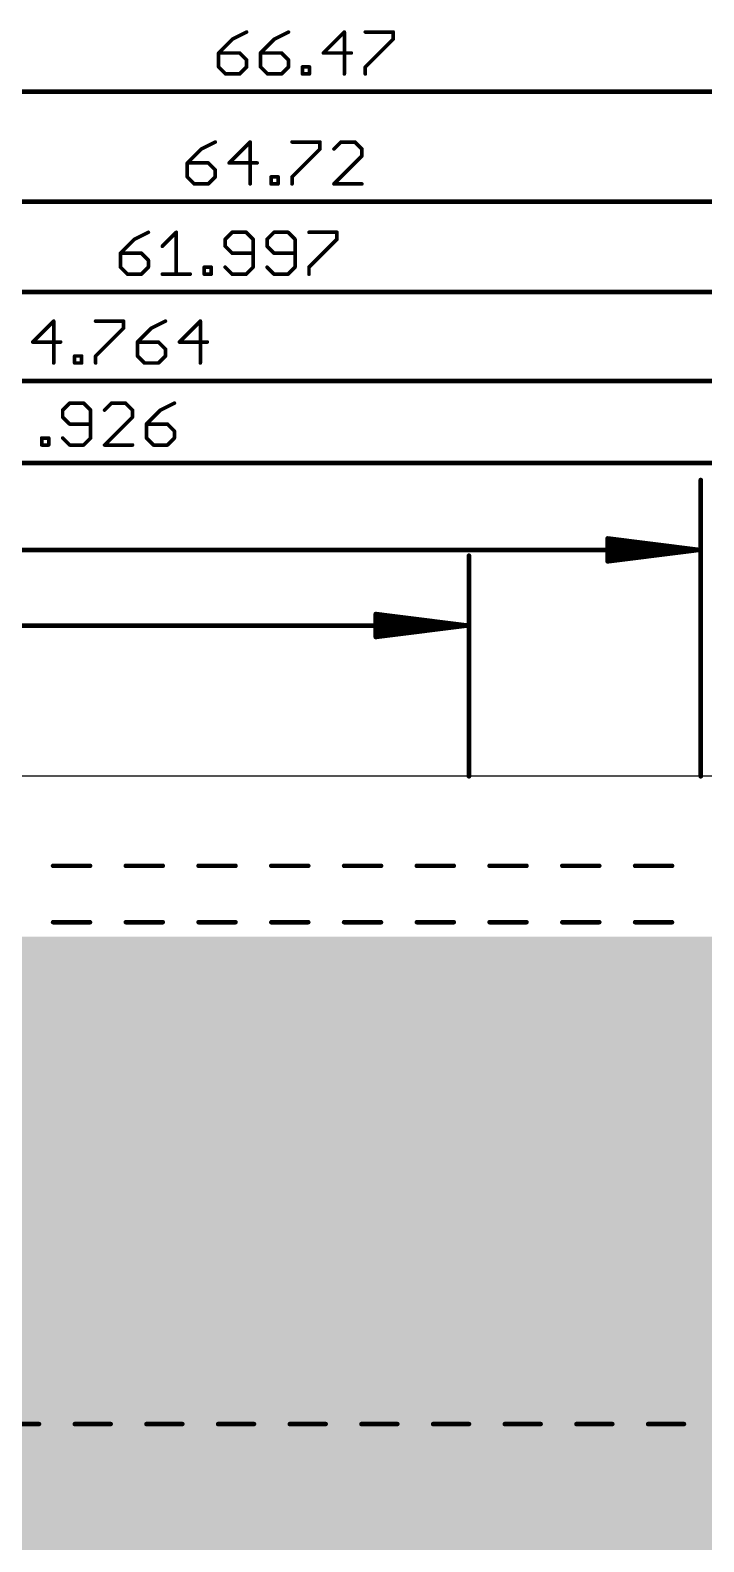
# Model space of a CAD drawing. Extents: x 85.1 to 160.2, y -5 to 84.1.
# Drawn here: x 115.93 to 134.72, y 39.13 to 81.33 of the extents above; entities that cross this region are included whole.
import ezdxf

# ---------------------------------------------------------------- set-up
doc = ezdxf.new("R2010")
doc.units = 0
for name, color, linetype in [('20', 7, 'CONTINUOUS'), ('40', 175, 'CONTINUOUS'), ('48', 253, 'CONTINUOUS')]:
    doc.layers.add(name, color=color, linetype=linetype)

# ---------------------------------------------------------------- blocks, each defined once
blk = doc.blocks.new('RECT')
blk.add_solid([(-0.5, -0.5), (0.5, -0.5), (-0.5, 0.5), (0.5, 0.5)])

msp = doc.modelspace()

# ---------------------------------------------------------------- linework, layer by layer
at = {"layer": '20'}
msp.add_line((155.64, 60.5), (91.17, 60.5), dxfattribs=at)
at = {"layer": '48'}
for points, const_width in [([(121.574, 81.0828), (121.1842, 80.693)], 0.1016), ([(121.9638, 81.2777), (121.574, 81.0828)], 0.1016), ([(122.7434, 81.0828), (122.3536, 80.693)], 0.1016), ([(123.1332, 81.2777), (122.7434, 81.0828)], 0.1016), ([(124.6924, 81.2777), (124.1077, 80.693)], 0.1016), ([(124.6924, 80.1083), (124.6924, 81.2777)], 0.1016), ([(125.2771, 81.2777), (126.0567, 81.2777)], 0.1016), ([(126.0567, 81.0828), (125.2771, 80.3032)], 0.1016), ([(126.0567, 81.2777), (126.0567, 81.0828)], 0.1016), ([(121.1842, 80.693), (121.1842, 80.3032)], 0.1016), ([(121.7689, 80.693), (121.1842, 80.693)], 0.1016), ([(121.9638, 80.4981), (121.7689, 80.693)], 0.1016), ([(122.3536, 80.693), (122.3536, 80.3032)], 0.1016), ([(122.9383, 80.693), (122.3536, 80.693)], 0.1016), ([(123.1332, 80.4981), (122.9383, 80.693)], 0.1016), ([(124.1077, 80.693), (124.8873, 80.693)], 0.1016), ([(121.1842, 80.3032), (121.3791, 80.1083)], 0.1016), ([(121.7689, 80.1083), (121.9638, 80.3032)], 0.1016), ([(121.9638, 80.3032), (121.9638, 80.4981)], 0.1016), ([(122.3536, 80.3032), (122.5485, 80.1083)], 0.1016), ([(122.9383, 80.1083), (123.1332, 80.3032)], 0.1016), ([(123.1332, 80.3032), (123.1332, 80.4981)], 0.1016), ([(123.523, 80.1083), (123.523, 80.3032)], 0.1016), ([(123.523, 80.3032), (123.7179, 80.3032)], 0.1016), ([(123.7179, 80.3032), (123.7179, 80.1083)], 0.1016), ([(125.2771, 80.3032), (125.2771, 80.1083)], 0.1016), ([(121.3791, 80.1083), (121.7689, 80.1083)], 0.1016), ([(122.5485, 80.1083), (122.9383, 80.1083)], 0.1016), ([(123.7179, 80.1083), (123.523, 80.1083)], 0.1016), ([(90.235, 79.61), (156.575, 79.61)], 0.13), ([(121.0888, 78.2077), (120.699, 78.0128)], 0.1016), ([(122.0633, 78.2077), (121.4786, 77.623)], 0.1016), ([(122.0633, 77.0383), (122.0633, 78.2077)], 0.1016), ([(123.2327, 78.2077), (124.0123, 78.2077)], 0.1016), ([(124.0123, 78.2077), (124.0123, 78.0128)], 0.1016), ([(124.597, 78.2077), (124.4021, 78.0128)], 0.1016), ([(124.9868, 78.2077), (124.597, 78.2077)], 0.1016), ([(125.1817, 78.0128), (124.9868, 78.2077)], 0.1016), ([(120.699, 78.0128), (120.3092, 77.623)], 0.1016), ([(120.3092, 77.623), (120.3092, 77.2332)], 0.1016), ([(120.8939, 77.623), (120.3092, 77.623)], 0.1016), ([(121.0888, 77.4281), (120.8939, 77.623)], 0.1016), ([(121.4786, 77.623), (122.2582, 77.623)], 0.1016), ([(124.0123, 78.0128), (123.2327, 77.2332)], 0.1016), ([(124.4021, 77.0383), (125.1817, 77.8179)], 0.1016), ([(125.1817, 77.8179), (125.1817, 78.0128)], 0.1016), ([(120.3092, 77.2332), (120.5041, 77.0383)], 0.1016), ([(120.8939, 77.0383), (121.0888, 77.2332)], 0.1016), ([(121.0888, 77.2332), (121.0888, 77.4281)], 0.1016), ([(122.648, 77.0383), (122.648, 77.2332)], 0.1016), ([(122.648, 77.2332), (122.8429, 77.2332)], 0.1016), ([(122.8429, 77.2332), (122.8429, 77.0383)], 0.1016), ([(123.2327, 77.2332), (123.2327, 77.0383)], 0.1016), ([(120.5041, 77.0383), (120.8939, 77.0383)], 0.1016), ([(122.8429, 77.0383), (122.648, 77.0383)], 0.1016), ([(125.1817, 77.0383), (124.4021, 77.0383)], 0.1016), ([(90.235, 76.54), (154.825, 76.54)], 0.13), ([(118.8332, 75.4928), (118.4434, 75.103)], 0.1016), ([(119.223, 75.6877), (118.8332, 75.4928)], 0.1016), ([(119.6128, 75.2979), (120.0025, 75.6877)], 0.1016), ([(120.0025, 75.6877), (120.0025, 74.5183)], 0.1016), ([(121.5617, 75.6877), (121.3668, 75.4928)], 0.1016), ([(121.3668, 75.4928), (121.3668, 75.2979)], 0.1016), ([(121.9515, 75.6877), (121.5617, 75.6877)], 0.1016), ([(122.1464, 75.4928), (121.9515, 75.6877)], 0.1016), ([(122.1464, 74.7132), (122.1464, 75.4928)], 0.1016), ([(122.7311, 75.6877), (122.5362, 75.4928)], 0.1016), ([(122.5362, 75.4928), (122.5362, 75.2979)], 0.1016), ([(123.1209, 75.6877), (122.7311, 75.6877)], 0.1016), ([(123.3158, 75.4928), (123.1209, 75.6877)], 0.1016), ([(123.3158, 74.7132), (123.3158, 75.4928)], 0.1016), ([(123.7056, 75.6877), (124.4852, 75.6877)], 0.1016), ([(124.4852, 75.4928), (123.7056, 74.7132)], 0.1016), ([(124.4852, 75.6877), (124.4852, 75.4928)], 0.1016), ([(118.4434, 75.103), (118.4434, 74.7132)], 0.1016), ([(119.0281, 75.103), (118.4434, 75.103)], 0.1016), ([(119.223, 74.9081), (119.0281, 75.103)], 0.1016), ([(121.3668, 75.2979), (121.5617, 75.103)], 0.1016), ([(121.5617, 75.103), (122.1464, 75.103)], 0.1016), ([(122.5362, 75.2979), (122.7311, 75.103)], 0.1016), ([(122.7311, 75.103), (123.3158, 75.103)], 0.1016), ([(118.4434, 74.7132), (118.6382, 74.5183)], 0.1016), ([(119.0281, 74.5183), (119.223, 74.7132)], 0.1016), ([(119.223, 74.7132), (119.223, 74.9081)], 0.1016), ([(120.7821, 74.5183), (120.7821, 74.7132)], 0.1016), ([(120.7821, 74.7132), (120.977, 74.7132)], 0.1016), ([(120.977, 74.7132), (120.977, 74.5183)], 0.1016), ([(121.3668, 74.7132), (121.5617, 74.5183)], 0.1016), ([(121.9515, 74.5183), (122.1464, 74.7132)], 0.1016), ([(122.5362, 74.7132), (122.7311, 74.5183)], 0.1016), ([(123.1209, 74.5183), (123.3158, 74.7132)], 0.1016), ([(123.7056, 74.7132), (123.7056, 74.5183)], 0.1016), ([(118.6382, 74.5183), (119.0281, 74.5183)], 0.1016), ([(119.6128, 74.5183), (120.3923, 74.5183)], 0.1016), ([(120.977, 74.5183), (120.7821, 74.5183)], 0.1016), ([(121.5617, 74.5183), (121.9515, 74.5183)], 0.1016), ([(122.7311, 74.5183), (123.1209, 74.5183)], 0.1016), ([(90.235, 74.02), (152.102, 74.02)], 0.13), ([(116.5809, 73.2077), (115.9963, 72.623)], 0.1016), ([(116.5809, 72.0383), (116.5809, 73.2077)], 0.1016), ([(117.7503, 73.2077), (118.5299, 73.2077)], 0.1016), ([(118.5299, 73.0128), (117.7503, 72.2332)], 0.1016), ([(118.5299, 73.2077), (118.5299, 73.0128)], 0.1016), ([(119.3095, 73.0128), (118.9197, 72.623)], 0.1016), ([(119.6993, 73.2077), (119.3095, 73.0128)], 0.1016), ([(120.6738, 73.2077), (120.0891, 72.623)], 0.1016), ([(120.6738, 72.0383), (120.6738, 73.2077)], 0.1016), ([(115.9963, 72.623), (116.7758, 72.623)], 0.1016), ([(118.9197, 72.623), (118.9197, 72.2332)], 0.1016), ([(119.5044, 72.623), (118.9197, 72.623)], 0.1016), ([(119.6993, 72.4281), (119.5044, 72.623)], 0.1016), ([(120.0891, 72.623), (120.8687, 72.623)], 0.1016), ([(117.1656, 72.0383), (117.1656, 72.2332)], 0.1016), ([(117.1656, 72.2332), (117.3605, 72.2332)], 0.1016), ([(117.3605, 72.2332), (117.3605, 72.0383)], 0.1016), ([(117.7503, 72.2332), (117.7503, 72.0383)], 0.1016), ([(118.9197, 72.2332), (119.1146, 72.0383)], 0.1016), ([(119.5044, 72.0383), (119.6993, 72.2332)], 0.1016), ([(119.6993, 72.2332), (119.6993, 72.4281)], 0.1016), ([(117.3605, 72.0383), (117.1656, 72.0383)], 0.1016), ([(119.1146, 72.0383), (119.5044, 72.0383)], 0.1016), ([(90.235, 71.54), (144.869, 71.54)], 0.13), ([(117.0262, 70.9177), (116.8313, 70.7228)], 0.1016), ([(117.416, 70.9177), (117.0262, 70.9177)], 0.1016), ([(117.6109, 70.7228), (117.416, 70.9177)], 0.1016), ([(118.1956, 70.9177), (118.0007, 70.7228)], 0.1016), ([(118.5854, 70.9177), (118.1956, 70.9177)], 0.1016), ([(118.7803, 70.7228), (118.5854, 70.9177)], 0.1016), ([(119.9497, 70.9177), (119.5599, 70.7228)], 0.1016), ([(116.8313, 70.7228), (116.8313, 70.5279)], 0.1016), ([(116.8313, 70.5279), (117.0262, 70.333)], 0.1016), ([(117.6109, 69.9432), (117.6109, 70.7228)], 0.1016), ([(118.0007, 69.7483), (118.7803, 70.5279)], 0.1016), ([(118.7803, 70.5279), (118.7803, 70.7228)], 0.1016), ([(119.5599, 70.7228), (119.1701, 70.333)], 0.1016), ([(117.0262, 70.333), (117.6109, 70.333)], 0.1016), ([(119.1701, 70.333), (119.1701, 69.9432)], 0.1016), ([(119.7548, 70.333), (119.1701, 70.333)], 0.1016), ([(119.9497, 70.1381), (119.7548, 70.333)], 0.1016), ([(119.9497, 69.9432), (119.9497, 70.1381)], 0.1016), ([(116.2466, 69.7483), (116.2466, 69.9432)], 0.1016), ([(116.2466, 69.9432), (116.4415, 69.9432)], 0.1016), ([(116.4415, 69.7483), (116.2466, 69.7483)], 0.1016), ([(116.4415, 69.9432), (116.4415, 69.7483)], 0.1016), ([(116.8313, 69.9432), (117.0262, 69.7483)], 0.1016), ([(117.0262, 69.7483), (117.416, 69.7483)], 0.1016), ([(117.416, 69.7483), (117.6109, 69.9432)], 0.1016), ([(118.7803, 69.7483), (118.0007, 69.7483)], 0.1016), ([(119.1701, 69.9432), (119.365, 69.7483)], 0.1016), ([(119.365, 69.7483), (119.7548, 69.7483)], 0.1016), ([(119.7548, 69.7483), (119.9497, 69.9432)], 0.1016), ([(90.235, 69.25), (143.031, 69.25)], 0.13), ([(134.64, 60.5), (134.64, 68.77)], 0.13), ([(134.575, 66.82), (132.04, 67.1392)], 0.13), ([(132.04, 67.1392), (132.04, 66.5008)], 0.13), ([(134.575, 66.82), (132.04, 67.08)], 0.13), ([(90.235, 66.82), (134.575, 66.82)], 0.13), ([(128.17, 60.5), (128.17, 66.659)], 0.13), ([(134.575, 66.82), (132.04, 66.95)], 0.13), ([(132.04, 66.5008), (134.575, 66.82)], 0.13), ([(132.04, 66.69), (134.575, 66.82)], 0.13), ([(132.04, 66.56), (134.575, 66.82)], 0.13), ([(128.105, 64.709), (125.57, 65.0282)], 0.13), ([(125.57, 65.0282), (125.57, 64.3898)], 0.13), ([(128.105, 64.709), (125.57, 64.969)], 0.13), ([(90.235, 64.709), (128.105, 64.709)], 0.13), ([(128.105, 64.709), (125.57, 64.839)], 0.13), ([(125.57, 64.3898), (128.105, 64.709)], 0.13), ([(125.57, 64.579), (128.105, 64.709)], 0.13), ([(125.57, 64.449), (128.105, 64.709)], 0.13), ([(116.5639, 58), (117.5942, 58)], 0.127), ([(118.5942, 58), (119.6245, 58)], 0.127), ([(120.6245, 58), (121.6549, 58)], 0.127), ([(122.6549, 58), (123.6852, 58)], 0.127), ([(124.6852, 58), (125.7155, 58)], 0.127), ([(126.7155, 58), (127.7458, 58)], 0.127), ([(128.7458, 58), (129.7761, 58)], 0.127), ([(130.7761, 58), (131.8064, 58)], 0.127), ([(132.8064, 58), (133.8367, 58)], 0.127), ([(116.5639, 56.425), (117.5942, 56.425)], 0.127), ([(118.5942, 56.425), (119.6245, 56.425)], 0.127), ([(120.6245, 56.425), (121.6549, 56.425)], 0.127), ([(122.6549, 56.425), (123.6852, 56.425)], 0.127), ([(124.6852, 56.425), (125.7155, 56.425)], 0.127), ([(126.7155, 56.425), (127.7458, 56.425)], 0.127), ([(128.7458, 56.425), (129.7761, 56.425)], 0.127), ([(130.7761, 56.425), (131.8064, 56.425)], 0.127), ([(132.8064, 56.425), (133.8367, 56.425)], 0.127), ([(115.17, 42.415), (116.17, 42.415)], 0.127), ([(117.17, 42.415), (118.17, 42.415)], 0.127), ([(119.17, 42.415), (120.17, 42.415)], 0.127), ([(121.17, 42.415), (122.17, 42.415)], 0.127), ([(123.17, 42.415), (124.17, 42.415)], 0.127), ([(125.17, 42.415), (126.17, 42.415)], 0.127), ([(127.17, 42.415), (128.17, 42.415)], 0.127), ([(129.17, 42.415), (130.17, 42.415)], 0.127), ([(131.17, 42.415), (132.17, 42.415)], 0.127), ([(133.17, 42.415), (134.17, 42.415)], 0.127)]:
    msp.add_lwpolyline(points, dxfattribs=dict(at, const_width=const_width))
for points, const_width in [([(121.5626, 81.1055, 1), (121.5853, 81.0601)], 0.0508), ([(121.5919, 81.0648, 1), (121.556, 81.1008)], 0.0508), ([(121.9751, 81.255, 1), (121.9524, 81.3004)], 0.0508), ([(122.732, 81.1055, 1), (122.7547, 81.0601)], 0.0508), ([(122.7613, 81.0648, 1), (122.7254, 81.1008)], 0.0508), ([(123.1445, 81.255, 1), (123.1218, 81.3004)], 0.0508), ([(124.7178, 81.2777, 1), (124.667, 81.2777)], 0.0508), ([(124.7103, 81.2597, 1), (124.6744, 81.2957)], 0.0508), ([(125.2771, 81.3031, 1), (125.2771, 81.2523)], 0.0508), ([(126.0821, 81.2777, 1), (126.0312, 81.2777)], 0.0508), ([(126.0312, 81.0828, 1), (126.0821, 81.0828)], 0.0508), ([(126.0746, 81.0648, 1), (126.0387, 81.1008)], 0.0508), ([(126.0567, 81.2523, 1), (126.0567, 81.3031)], 0.0508), ([(121.1662, 80.711, 1), (121.2021, 80.675)], 0.0508), ([(121.2096, 80.693, 1), (121.1588, 80.693)], 0.0508), ([(121.1842, 80.7184, 1), (121.1842, 80.6676)], 0.0508), ([(121.7868, 80.711, 1), (121.7509, 80.675)], 0.0508), ([(121.7689, 80.6676, 1), (121.7689, 80.7184)], 0.0508), ([(122.3356, 80.711, 1), (122.3715, 80.675)], 0.0508), ([(122.379, 80.693, 1), (122.3282, 80.693)], 0.0508), ([(122.3536, 80.7184, 1), (122.3536, 80.6676)], 0.0508), ([(122.9562, 80.711, 1), (122.9203, 80.675)], 0.0508), ([(122.9383, 80.6676, 1), (122.9383, 80.7184)], 0.0508), ([(124.0897, 80.711, 1), (124.1256, 80.675)], 0.0508), ([(124.1077, 80.7184, 1), (124.1077, 80.6676)], 0.0508), ([(124.8873, 80.6676, 1), (124.8873, 80.7184)], 0.0508), ([(121.2021, 80.3212, 1), (121.1662, 80.2852)], 0.0508), ([(121.1588, 80.3032, 1), (121.2096, 80.3032)], 0.0508), ([(121.9892, 80.4981, 1), (121.9384, 80.4981)], 0.0508), ([(121.9384, 80.3032, 1), (121.9892, 80.3032)], 0.0508), ([(121.9458, 80.4801, 1), (121.9817, 80.5161)], 0.0508), ([(121.9817, 80.2852, 1), (121.9458, 80.3212)], 0.0508), ([(122.3715, 80.3212, 1), (122.3356, 80.2852)], 0.0508), ([(122.3282, 80.3032, 1), (122.379, 80.3032)], 0.0508), ([(123.1586, 80.4981, 1), (123.1078, 80.4981)], 0.0508), ([(123.1078, 80.3032, 1), (123.1586, 80.3032)], 0.0508), ([(123.1152, 80.4801, 1), (123.1511, 80.5161)], 0.0508), ([(123.1511, 80.2852, 1), (123.1152, 80.3212)], 0.0508), ([(123.5484, 80.3032, 1), (123.4976, 80.3032)], 0.0508), ([(123.523, 80.3286, 1), (123.523, 80.2778)], 0.0508), ([(123.7433, 80.3032, 1), (123.6925, 80.3032)], 0.0508), ([(123.7179, 80.2778, 1), (123.7179, 80.3286)], 0.0508), ([(125.2591, 80.3212, 1), (125.295, 80.2852)], 0.0508), ([(125.3025, 80.3032, 1), (125.2517, 80.3032)], 0.0508), ([(121.3791, 80.1337, 1), (121.3791, 80.0829)], 0.0508), ([(121.3611, 80.0903, 1), (121.397, 80.1263)], 0.0508), ([(121.7509, 80.1263, 1), (121.7868, 80.0903)], 0.0508), ([(121.7689, 80.0829, 1), (121.7689, 80.1337)], 0.0508), ([(122.5485, 80.1337, 1), (122.5485, 80.0829)], 0.0508), ([(122.5305, 80.0903, 1), (122.5664, 80.1263)], 0.0508), ([(122.9203, 80.1263, 1), (122.9562, 80.0903)], 0.0508), ([(122.9383, 80.0829, 1), (122.9383, 80.1337)], 0.0508), ([(123.523, 80.1337, 1), (123.523, 80.0829)], 0.0508), ([(123.4976, 80.1083, 1), (123.5484, 80.1083)], 0.0508), ([(123.6925, 80.1083, 1), (123.7433, 80.1083)], 0.0508), ([(123.7179, 80.0829, 1), (123.7179, 80.1337)], 0.0508), ([(124.667, 80.1083, 1), (124.7178, 80.1083)], 0.0508), ([(125.2517, 80.1083, 1), (125.3025, 80.1083)], 0.0508), ([(121.1001, 78.185, 1), (121.0774, 78.2304)], 0.0508), ([(122.0887, 78.2077, 1), (122.0379, 78.2077)], 0.0508), ([(122.0812, 78.1897, 1), (122.0453, 78.2257)], 0.0508), ([(123.2327, 78.2331, 1), (123.2327, 78.1823)], 0.0508), ([(124.0377, 78.2077, 1), (123.9869, 78.2077)], 0.0508), ([(124.0123, 78.1823, 1), (124.0123, 78.2331)], 0.0508), ([(124.597, 78.2331, 1), (124.597, 78.1823)], 0.0508), ([(124.6149, 78.1897, 1), (124.579, 78.2257)], 0.0508), ([(125.0047, 78.2257, 1), (124.9688, 78.1897)], 0.0508), ([(124.9868, 78.1823, 1), (124.9868, 78.2331)], 0.0508), ([(120.2912, 77.641, 1), (120.3271, 77.605)], 0.0508), ([(120.3346, 77.623, 1), (120.2838, 77.623)], 0.0508), ([(120.3092, 77.6484, 1), (120.3092, 77.5976)], 0.0508), ([(120.6876, 78.0355, 1), (120.7103, 77.9901)], 0.0508), ([(120.7169, 77.9948, 1), (120.681, 78.0308)], 0.0508), ([(120.9118, 77.641, 1), (120.8759, 77.605)], 0.0508), ([(120.8939, 77.5976, 1), (120.8939, 77.6484)], 0.0508), ([(121.4606, 77.641, 1), (121.4965, 77.605)], 0.0508), ([(121.4786, 77.6484, 1), (121.4786, 77.5976)], 0.0508), ([(122.2582, 77.5976, 1), (122.2582, 77.6484)], 0.0508), ([(123.9869, 78.0128, 1), (124.0377, 78.0128)], 0.0508), ([(124.0302, 77.9948, 1), (123.9943, 78.0308)], 0.0508), ([(124.3841, 78.0308, 1), (124.42, 77.9948)], 0.0508), ([(125.2071, 78.0128, 1), (125.1562, 78.0128)], 0.0508), ([(125.1562, 77.8179, 1), (125.2071, 77.8179)], 0.0508), ([(125.1637, 77.9948, 1), (125.1996, 78.0308)], 0.0508), ([(125.1996, 77.7999, 1), (125.1637, 77.8359)], 0.0508), ([(120.3271, 77.2512, 1), (120.2912, 77.2152)], 0.0508), ([(120.2838, 77.2332, 1), (120.3346, 77.2332)], 0.0508), ([(121.1142, 77.4281, 1), (121.0634, 77.4281)], 0.0508), ([(121.0634, 77.2332, 1), (121.1142, 77.2332)], 0.0508), ([(121.0708, 77.4101, 1), (121.1067, 77.4461)], 0.0508), ([(121.1067, 77.2152, 1), (121.0708, 77.2512)], 0.0508), ([(122.6734, 77.2332, 1), (122.6226, 77.2332)], 0.0508), ([(122.648, 77.2586, 1), (122.648, 77.2078)], 0.0508), ([(122.8683, 77.2332, 1), (122.8175, 77.2332)], 0.0508), ([(122.8429, 77.2078, 1), (122.8429, 77.2586)], 0.0508), ([(123.2147, 77.2512, 1), (123.2506, 77.2152)], 0.0508), ([(123.2581, 77.2332, 1), (123.2073, 77.2332)], 0.0508), ([(120.5041, 77.0637, 1), (120.5041, 77.0129)], 0.0508), ([(120.4861, 77.0203, 1), (120.522, 77.0563)], 0.0508), ([(120.8759, 77.0563, 1), (120.9118, 77.0203)], 0.0508), ([(120.8939, 77.0129, 1), (120.8939, 77.0637)], 0.0508), ([(122.0379, 77.0383, 1), (122.0887, 77.0383)], 0.0508), ([(122.648, 77.0637, 1), (122.648, 77.0129)], 0.0508), ([(122.6226, 77.0383, 1), (122.6734, 77.0383)], 0.0508), ([(122.8175, 77.0383, 1), (122.8683, 77.0383)], 0.0508), ([(122.8429, 77.0129, 1), (122.8429, 77.0637)], 0.0508), ([(123.2073, 77.0383, 1), (123.2581, 77.0383)], 0.0508), ([(124.3841, 77.0563, 1), (124.42, 77.0203)], 0.0508), ([(124.4021, 77.0637, 1), (124.4021, 77.0129)], 0.0508), ([(125.1817, 77.0129, 1), (125.1817, 77.0637)], 0.0508), ([(118.8218, 75.5155, 1), (118.8445, 75.4701)], 0.0508), ([(118.8511, 75.4748, 1), (118.8152, 75.5108)], 0.0508), ([(119.2343, 75.665, 1), (119.2116, 75.7104)], 0.0508), ([(120.0279, 75.6877, 1), (119.9771, 75.6877)], 0.0508), ([(120.0205, 75.6697, 1), (119.9846, 75.7057)], 0.0508), ([(121.3922, 75.4928, 1), (121.3414, 75.4928)], 0.0508), ([(121.5617, 75.7131, 1), (121.5617, 75.6623)], 0.0508), ([(121.5797, 75.6697, 1), (121.5438, 75.7057)], 0.0508), ([(121.9695, 75.7057, 1), (121.9336, 75.6697)], 0.0508), ([(121.9515, 75.6623, 1), (121.9515, 75.7131)], 0.0508), ([(122.1718, 75.4928, 1), (122.121, 75.4928)], 0.0508), ([(122.5616, 75.4928, 1), (122.5108, 75.4928)], 0.0508), ([(122.7311, 75.7131, 1), (122.7311, 75.6623)], 0.0508), ([(122.7491, 75.6697, 1), (122.7132, 75.7057)], 0.0508), ([(123.1389, 75.7057, 1), (123.103, 75.6697)], 0.0508), ([(123.1209, 75.6623, 1), (123.1209, 75.7131)], 0.0508), ([(123.3412, 75.4928, 1), (123.2904, 75.4928)], 0.0508), ([(123.7056, 75.7131, 1), (123.7056, 75.6623)], 0.0508), ([(124.5106, 75.6877, 1), (124.4598, 75.6877)], 0.0508), ([(124.5032, 75.4748, 1), (124.4673, 75.5108)], 0.0508), ([(124.4852, 75.6623, 1), (124.4852, 75.7131)], 0.0508), ([(118.4254, 75.121, 1), (118.4613, 75.085)], 0.0508), ([(118.4688, 75.103, 1), (118.418, 75.103)], 0.0508), ([(118.4434, 75.1284, 1), (118.4434, 75.0776)], 0.0508), ([(119.046, 75.121, 1), (119.0101, 75.085)], 0.0508), ([(119.0281, 75.0776, 1), (119.0281, 75.1284)], 0.0508), ([(119.5948, 75.3159, 1), (119.6307, 75.2799)], 0.0508), ([(121.3489, 75.5108, 1), (121.3848, 75.4748)], 0.0508), ([(121.3848, 75.3159, 1), (121.3489, 75.2799)], 0.0508), ([(121.3414, 75.2979, 1), (121.3922, 75.2979)], 0.0508), ([(121.5617, 75.1284, 1), (121.5617, 75.0776)], 0.0508), ([(121.5438, 75.085, 1), (121.5797, 75.121)], 0.0508), ([(122.1285, 75.4748, 1), (122.1644, 75.5108)], 0.0508), ([(122.1464, 75.0776, 1), (122.1464, 75.1284)], 0.0508), ([(122.5183, 75.5108, 1), (122.5542, 75.4748)], 0.0508), ([(122.5542, 75.3159, 1), (122.5183, 75.2799)], 0.0508), ([(122.5108, 75.2979, 1), (122.5616, 75.2979)], 0.0508), ([(122.7311, 75.1284, 1), (122.7311, 75.0776)], 0.0508), ([(122.7132, 75.085, 1), (122.7491, 75.121)], 0.0508), ([(123.2979, 75.4748, 1), (123.3338, 75.5108)], 0.0508), ([(123.3158, 75.0776, 1), (123.3158, 75.1284)], 0.0508), ([(124.4598, 75.4928, 1), (124.5106, 75.4928)], 0.0508), ([(118.4613, 74.7312, 1), (118.4254, 74.6952)], 0.0508), ([(118.418, 74.7132, 1), (118.4688, 74.7132)], 0.0508), ([(119.2484, 74.9081, 1), (119.1976, 74.9081)], 0.0508), ([(119.1976, 74.7132, 1), (119.2484, 74.7132)], 0.0508), ([(119.205, 74.8901, 1), (119.2409, 74.9261)], 0.0508), ([(119.2409, 74.6952, 1), (119.205, 74.7312)], 0.0508), ([(120.8075, 74.7132, 1), (120.7567, 74.7132)], 0.0508), ([(120.7821, 74.7386, 1), (120.7821, 74.6878)], 0.0508), ([(121.0024, 74.7132, 1), (120.9516, 74.7132)], 0.0508), ([(120.977, 74.6878, 1), (120.977, 74.7386)], 0.0508), ([(121.3848, 74.7312, 1), (121.3489, 74.6952)], 0.0508), ([(122.121, 74.7132, 1), (122.1718, 74.7132)], 0.0508), ([(122.1644, 74.6952, 1), (122.1285, 74.7312)], 0.0508), ([(122.5542, 74.7312, 1), (122.5183, 74.6952)], 0.0508), ([(123.2904, 74.7132, 1), (123.3412, 74.7132)], 0.0508), ([(123.3338, 74.6952, 1), (123.2979, 74.7312)], 0.0508), ([(123.731, 74.7132, 1), (123.6802, 74.7132)], 0.0508), ([(123.6877, 74.7312, 1), (123.7236, 74.6952)], 0.0508), ([(118.6382, 74.5437, 1), (118.6382, 74.4929)], 0.0508), ([(118.6203, 74.5003, 1), (118.6562, 74.5363)], 0.0508), ([(119.0101, 74.5363, 1), (119.046, 74.5003)], 0.0508), ([(119.0281, 74.4929, 1), (119.0281, 74.5437)], 0.0508), ([(119.6128, 74.5437, 1), (119.6128, 74.4929)], 0.0508), ([(119.9771, 74.5183, 1), (120.0279, 74.5183)], 0.0508), ([(120.3923, 74.4929, 1), (120.3923, 74.5437)], 0.0508), ([(120.7821, 74.5437, 1), (120.7821, 74.4929)], 0.0508), ([(120.7567, 74.5183, 1), (120.8075, 74.5183)], 0.0508), ([(120.9516, 74.5183, 1), (121.0024, 74.5183)], 0.0508), ([(120.977, 74.4929, 1), (120.977, 74.5437)], 0.0508), ([(121.5617, 74.5437, 1), (121.5617, 74.4929)], 0.0508), ([(121.5438, 74.5003, 1), (121.5797, 74.5363)], 0.0508), ([(121.9336, 74.5363, 1), (121.9695, 74.5003)], 0.0508), ([(121.9515, 74.4929, 1), (121.9515, 74.5437)], 0.0508), ([(122.7311, 74.5437, 1), (122.7311, 74.4929)], 0.0508), ([(122.7132, 74.5003, 1), (122.7491, 74.5363)], 0.0508), ([(123.103, 74.5363, 1), (123.1389, 74.5003)], 0.0508), ([(123.1209, 74.4929, 1), (123.1209, 74.5437)], 0.0508), ([(123.6802, 74.5183, 1), (123.731, 74.5183)], 0.0508), ([(116.6063, 73.2077, 1), (116.5555, 73.2077)], 0.0508), ([(116.5989, 73.1897, 1), (116.563, 73.2257)], 0.0508), ([(117.7503, 73.2331, 1), (117.7503, 73.1823)], 0.0508), ([(118.5553, 73.2077, 1), (118.5045, 73.2077)], 0.0508), ([(118.5045, 73.0128, 1), (118.5553, 73.0128)], 0.0508), ([(118.5479, 72.9948, 1), (118.512, 73.0308)], 0.0508), ([(118.5299, 73.1823, 1), (118.5299, 73.2331)], 0.0508), ([(119.2982, 73.0355, 1), (119.3209, 72.9901)], 0.0508), ([(119.3275, 72.9948, 1), (119.2916, 73.0308)], 0.0508), ([(119.7107, 73.185, 1), (119.688, 73.2304)], 0.0508), ([(120.6992, 73.2077, 1), (120.6484, 73.2077)], 0.0508), ([(120.6918, 73.1897, 1), (120.6559, 73.2257)], 0.0508), ([(115.9783, 72.641, 1), (116.0142, 72.605)], 0.0508), ([(115.9963, 72.6484, 1), (115.9963, 72.5976)], 0.0508), ([(116.7758, 72.5976, 1), (116.7758, 72.6484)], 0.0508), ([(118.9451, 72.623, 1), (118.8943, 72.623)], 0.0508), ([(118.9197, 72.6484, 1), (118.9197, 72.5976)], 0.0508), ([(118.9018, 72.641, 1), (118.9377, 72.605)], 0.0508), ([(119.5224, 72.641, 1), (119.4865, 72.605)], 0.0508), ([(119.5044, 72.5976, 1), (119.5044, 72.6484)], 0.0508), ([(120.0891, 72.6484, 1), (120.0891, 72.5976)], 0.0508), ([(120.0712, 72.641, 1), (120.1071, 72.605)], 0.0508), ([(120.8687, 72.5976, 1), (120.8687, 72.6484)], 0.0508), ([(117.191, 72.2332, 1), (117.1402, 72.2332)], 0.0508), ([(117.1656, 72.2586, 1), (117.1656, 72.2078)], 0.0508), ([(117.3859, 72.2332, 1), (117.3351, 72.2332)], 0.0508), ([(117.3605, 72.2078, 1), (117.3605, 72.2586)], 0.0508), ([(117.7757, 72.2332, 1), (117.7249, 72.2332)], 0.0508), ([(117.7324, 72.2512, 1), (117.7683, 72.2152)], 0.0508), ([(118.9377, 72.2512, 1), (118.9018, 72.2152)], 0.0508), ([(118.8943, 72.2332, 1), (118.9451, 72.2332)], 0.0508), ([(119.7247, 72.4281, 1), (119.6739, 72.4281)], 0.0508), ([(119.6739, 72.2332, 1), (119.7247, 72.2332)], 0.0508), ([(119.6814, 72.4101, 1), (119.7173, 72.4461)], 0.0508), ([(119.7173, 72.2152, 1), (119.6814, 72.2512)], 0.0508), ([(116.5555, 72.0383, 1), (116.6063, 72.0383)], 0.0508), ([(117.1656, 72.0637, 1), (117.1656, 72.0129)], 0.0508), ([(117.1402, 72.0383, 1), (117.191, 72.0383)], 0.0508), ([(117.3351, 72.0383, 1), (117.3859, 72.0383)], 0.0508), ([(117.3605, 72.0129, 1), (117.3605, 72.0637)], 0.0508), ([(117.7249, 72.0383, 1), (117.7757, 72.0383)], 0.0508), ([(119.1146, 72.0637, 1), (119.1146, 72.0129)], 0.0508), ([(119.0967, 72.0203, 1), (119.1326, 72.0563)], 0.0508), ([(119.4865, 72.0563, 1), (119.5224, 72.0203)], 0.0508), ([(119.5044, 72.0129, 1), (119.5044, 72.0637)], 0.0508), ([(120.6484, 72.0383, 1), (120.6992, 72.0383)], 0.0508), ([(117.0262, 70.9431, 1), (117.0262, 70.8923)], 0.0508), ([(117.0442, 70.8997, 1), (117.0083, 70.9357)], 0.0508), ([(117.434, 70.9357, 1), (117.3981, 70.8997)], 0.0508), ([(117.416, 70.8923, 1), (117.416, 70.9431)], 0.0508), ([(118.1956, 70.9431, 1), (118.1956, 70.8923)], 0.0508), ([(118.2136, 70.8997, 1), (118.1777, 70.9357)], 0.0508), ([(118.6034, 70.9357, 1), (118.5675, 70.8997)], 0.0508), ([(118.5854, 70.8923, 1), (118.5854, 70.9431)], 0.0508), ([(119.9611, 70.895, 1), (119.9384, 70.9404)], 0.0508), ([(116.8567, 70.7228, 1), (116.8059, 70.7228)], 0.0508), ([(116.8134, 70.7408, 1), (116.8493, 70.7048)], 0.0508), ([(116.8493, 70.5459, 1), (116.8134, 70.5099)], 0.0508), ([(116.8059, 70.5279, 1), (116.8567, 70.5279)], 0.0508), ([(117.6363, 70.7228, 1), (117.5855, 70.7228)], 0.0508), ([(117.593, 70.7048, 1), (117.6289, 70.7408)], 0.0508), ([(117.9828, 70.7408, 1), (118.0187, 70.7048)], 0.0508), ([(118.8057, 70.7228, 1), (118.7549, 70.7228)], 0.0508), ([(118.7549, 70.5279, 1), (118.8057, 70.5279)], 0.0508), ([(118.7624, 70.7048, 1), (118.7983, 70.7408)], 0.0508), ([(118.7983, 70.5099, 1), (118.7624, 70.5459)], 0.0508), ([(119.5486, 70.7455, 1), (119.5713, 70.7001)], 0.0508), ([(119.5779, 70.7048, 1), (119.542, 70.7408)], 0.0508), ([(117.0262, 70.3584, 1), (117.0262, 70.3076)], 0.0508), ([(117.0083, 70.315, 1), (117.0442, 70.351)], 0.0508), ([(117.6109, 70.3076, 1), (117.6109, 70.3584)], 0.0508), ([(119.1955, 70.333, 1), (119.1447, 70.333)], 0.0508), ([(119.1701, 70.3584, 1), (119.1701, 70.3076)], 0.0508), ([(119.1522, 70.351, 1), (119.1881, 70.315)], 0.0508), ([(119.7728, 70.351, 1), (119.7369, 70.315)], 0.0508), ([(119.7548, 70.3076, 1), (119.7548, 70.3584)], 0.0508), ([(119.9751, 70.1381, 1), (119.9243, 70.1381)], 0.0508), ([(119.9318, 70.1201, 1), (119.9677, 70.1561)], 0.0508), ([(116.272, 69.9432, 1), (116.2212, 69.9432)], 0.0508), ([(116.2466, 69.9686, 1), (116.2466, 69.9178)], 0.0508), ([(116.2466, 69.7737, 1), (116.2466, 69.7229)], 0.0508), ([(116.2212, 69.7483, 1), (116.272, 69.7483)], 0.0508), ([(116.4669, 69.9432, 1), (116.4161, 69.9432)], 0.0508), ([(116.4161, 69.7483, 1), (116.4669, 69.7483)], 0.0508), ([(116.4415, 69.9178, 1), (116.4415, 69.9686)], 0.0508), ([(116.4415, 69.7229, 1), (116.4415, 69.7737)], 0.0508), ([(116.8493, 69.9612, 1), (116.8134, 69.9252)], 0.0508), ([(117.0262, 69.7737, 1), (117.0262, 69.7229)], 0.0508), ([(117.0083, 69.7303, 1), (117.0442, 69.7663)], 0.0508), ([(117.3981, 69.7663, 1), (117.434, 69.7303)], 0.0508), ([(117.416, 69.7229, 1), (117.416, 69.7737)], 0.0508), ([(117.5855, 69.9432, 1), (117.6363, 69.9432)], 0.0508), ([(117.6289, 69.9252, 1), (117.593, 69.9612)], 0.0508), ([(118.0007, 69.7737, 1), (118.0007, 69.7229)], 0.0508), ([(117.9828, 69.7663, 1), (118.0187, 69.7303)], 0.0508), ([(118.7803, 69.7229, 1), (118.7803, 69.7737)], 0.0508), ([(119.1881, 69.9612, 1), (119.1522, 69.9252)], 0.0508), ([(119.1447, 69.9432, 1), (119.1955, 69.9432)], 0.0508), ([(119.365, 69.7737, 1), (119.365, 69.7229)], 0.0508), ([(119.3471, 69.7303, 1), (119.383, 69.7663)], 0.0508), ([(119.7369, 69.7663, 1), (119.7728, 69.7303)], 0.0508), ([(119.7548, 69.7229, 1), (119.7548, 69.7737)], 0.0508), ([(119.9243, 69.9432, 1), (119.9751, 69.9432)], 0.0508), ([(119.9677, 69.9252, 1), (119.9318, 69.9612)], 0.0508), ([(134.6725, 68.77, 1), (134.6075, 68.77)], 0.065), ([(132.0441, 67.1715, 1), (132.0359, 67.107)], 0.065), ([(132.0725, 67.1392, 1), (132.0075, 67.1392)], 0.065), ([(132.0433, 67.1123, 1), (132.0367, 67.0477)], 0.065), ([(128.2025, 66.659, 1), (128.1375, 66.659)], 0.065), ([(132.0417, 66.9825, 1), (132.0383, 66.9175)], 0.065), ([(132.0383, 66.7225, 1), (132.0417, 66.6575)], 0.065), ([(134.5791, 66.7878, 1), (134.5709, 66.8522)], 0.065), ([(134.5709, 66.7878, 1), (134.5791, 66.8522)], 0.065), ([(134.5783, 66.7877, 1), (134.5717, 66.8523)], 0.065), ([(134.5717, 66.7877, 1), (134.5783, 66.8523)], 0.065), ([(134.5733, 66.7875, 1), (134.5767, 66.8525)], 0.065), ([(134.5767, 66.7875, 1), (134.5733, 66.8525)], 0.065), ([(134.575, 66.7875, 1), (134.575, 66.8525)], 0.065), ([(132.0367, 66.5923, 1), (132.0433, 66.5277)], 0.065), ([(132.0359, 66.533, 1), (132.0441, 66.4685)], 0.065), ([(132.0075, 66.5008, 1), (132.0725, 66.5008)], 0.065), ([(125.5741, 65.0605, 1), (125.5659, 64.996)], 0.065), ([(125.6025, 65.0282, 1), (125.5375, 65.0282)], 0.065), ([(125.5733, 65.0013, 1), (125.5667, 64.9367)], 0.065), ([(125.5717, 64.8715, 1), (125.5683, 64.8065)], 0.065), ([(125.5683, 64.6115, 1), (125.5717, 64.5465)], 0.065), ([(128.1091, 64.6768, 1), (128.1009, 64.7412)], 0.065), ([(128.1009, 64.6768, 1), (128.1091, 64.7412)], 0.065), ([(128.1083, 64.6767, 1), (128.1017, 64.7413)], 0.065), ([(128.1017, 64.6767, 1), (128.1083, 64.7413)], 0.065), ([(128.1033, 64.6765, 1), (128.1067, 64.7415)], 0.065), ([(128.1067, 64.6765, 1), (128.1033, 64.7415)], 0.065), ([(128.105, 64.6765, 1), (128.105, 64.7415)], 0.065), ([(125.5667, 64.4813, 1), (125.5733, 64.4167)], 0.065), ([(125.5659, 64.422, 1), (125.5741, 64.3575)], 0.065), ([(125.5375, 64.3898, 1), (125.6025, 64.3898)], 0.065), ([(128.1375, 60.5, 1), (128.2025, 60.5)], 0.065), ([(134.6075, 60.5, 1), (134.6725, 60.5)], 0.065), ([(116.5639, 58.0318, 1), (116.5639, 57.9682)], 0.0635), ([(117.5942, 57.9682, 1), (117.5942, 58.0318)], 0.0635), ([(118.5942, 58.0318, 1), (118.5942, 57.9682)], 0.0635), ([(119.6245, 57.9682, 1), (119.6245, 58.0318)], 0.0635), ([(120.6245, 58.0318, 1), (120.6245, 57.9682)], 0.0635), ([(121.6549, 57.9682, 1), (121.6549, 58.0318)], 0.0635), ([(122.6549, 58.0318, 1), (122.6549, 57.9682)], 0.0635), ([(123.6852, 57.9682, 1), (123.6852, 58.0318)], 0.0635), ([(124.6852, 58.0318, 1), (124.6852, 57.9682)], 0.0635), ([(125.7155, 57.9682, 1), (125.7155, 58.0318)], 0.0635), ([(126.7155, 58.0318, 1), (126.7155, 57.9682)], 0.0635), ([(127.7458, 57.9682, 1), (127.7458, 58.0318)], 0.0635), ([(128.7458, 58.0318, 1), (128.7458, 57.9682)], 0.0635), ([(129.7761, 57.9682, 1), (129.7761, 58.0318)], 0.0635), ([(130.7761, 58.0318, 1), (130.7761, 57.9682)], 0.0635), ([(131.8064, 57.9682, 1), (131.8064, 58.0318)], 0.0635), ([(132.8064, 58.0318, 1), (132.8064, 57.9682)], 0.0635), ([(133.8367, 57.9682, 1), (133.8367, 58.0318)], 0.0635), ([(116.5639, 56.4568, 1), (116.5639, 56.3933)], 0.0635), ([(117.5942, 56.3933, 1), (117.5942, 56.4568)], 0.0635), ([(118.5942, 56.4568, 1), (118.5942, 56.3933)], 0.0635), ([(119.6245, 56.3933, 1), (119.6245, 56.4568)], 0.0635), ([(120.6245, 56.4568, 1), (120.6245, 56.3933)], 0.0635), ([(121.6549, 56.3933, 1), (121.6549, 56.4568)], 0.0635), ([(122.6549, 56.4568, 1), (122.6549, 56.3933)], 0.0635), ([(123.6852, 56.3933, 1), (123.6852, 56.4568)], 0.0635), ([(124.6852, 56.4568, 1), (124.6852, 56.3933)], 0.0635), ([(125.7155, 56.3933, 1), (125.7155, 56.4568)], 0.0635), ([(126.7155, 56.4568, 1), (126.7155, 56.3933)], 0.0635), ([(127.7458, 56.3933, 1), (127.7458, 56.4568)], 0.0635), ([(128.7458, 56.4568, 1), (128.7458, 56.3933)], 0.0635), ([(129.7761, 56.3933, 1), (129.7761, 56.4568)], 0.0635), ([(130.7761, 56.4568, 1), (130.7761, 56.3933)], 0.0635), ([(131.8064, 56.3933, 1), (131.8064, 56.4568)], 0.0635), ([(132.8064, 56.4568, 1), (132.8064, 56.3933)], 0.0635), ([(133.8367, 56.3933, 1), (133.8367, 56.4568)], 0.0635), ([(116.17, 42.3832, 1), (116.17, 42.4468)], 0.0635), ([(117.17, 42.4468, 1), (117.17, 42.3832)], 0.0635), ([(118.17, 42.3832, 1), (118.17, 42.4468)], 0.0635), ([(119.17, 42.4468, 1), (119.17, 42.3832)], 0.0635), ([(120.17, 42.3832, 1), (120.17, 42.4468)], 0.0635), ([(121.17, 42.4468, 1), (121.17, 42.3832)], 0.0635), ([(122.17, 42.3832, 1), (122.17, 42.4468)], 0.0635), ([(123.17, 42.4468, 1), (123.17, 42.3832)], 0.0635), ([(124.17, 42.3832, 1), (124.17, 42.4468)], 0.0635), ([(125.17, 42.4468, 1), (125.17, 42.3832)], 0.0635), ([(126.17, 42.3832, 1), (126.17, 42.4468)], 0.0635), ([(127.17, 42.4468, 1), (127.17, 42.3832)], 0.0635), ([(128.17, 42.3832, 1), (128.17, 42.4468)], 0.0635), ([(129.17, 42.4468, 1), (129.17, 42.3832)], 0.0635), ([(130.17, 42.3832, 1), (130.17, 42.4468)], 0.0635), ([(131.17, 42.4468, 1), (131.17, 42.3832)], 0.0635), ([(132.17, 42.3832, 1), (132.17, 42.4468)], 0.0635), ([(133.17, 42.4468, 1), (133.17, 42.3832)], 0.0635), ([(134.17, 42.3832, 1), (134.17, 42.4468)], 0.0635)]:
    msp.add_lwpolyline(points, format="xyb", dxfattribs=dict(at, const_width=const_width))

# ---------------------------------------------------------------- block references
at = {"layer": '40', "xscale": 55, "yscale": 50}
msp.add_blockref('RECT', (123.84, 31.025), dxfattribs=at)

doc.saveas('drawing.dxf')
